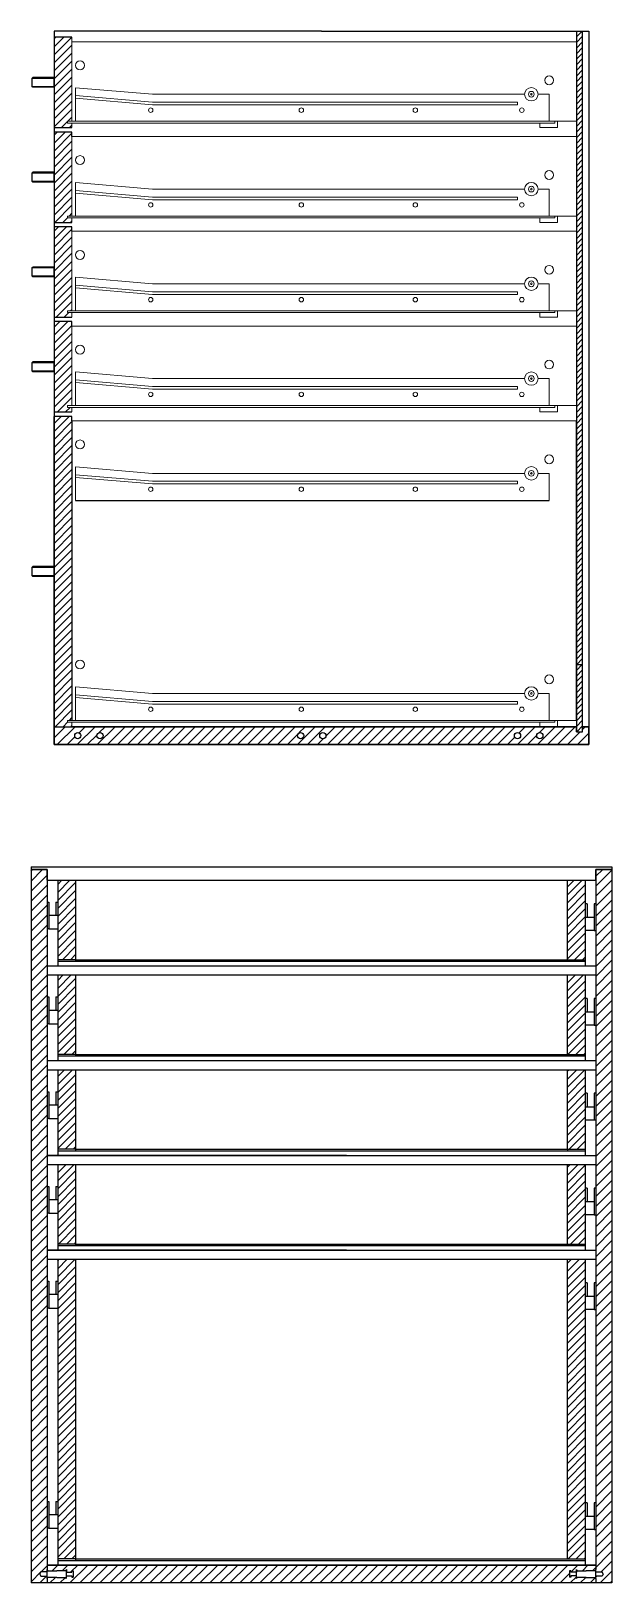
# Model space of a CAD drawing. Header units: millimetres. Extents: x 4413 to 32800, y 1732 to 26183.
# Drawn here: x 17833 to 18485, y 24443 to 26183 of the extents above; entities that cross this region are included whole.
import ezdxf

# ---------------------------------------------------------------- set-up
doc = ezdxf.new("R2010")
doc.units = ezdxf.units.MM
doc.layers.add('Giunzioni', color=3, linetype='Continuous', lineweight=18)
doc.layers.add('Struttura', color=7, linetype='Continuous', lineweight=18)

msp = doc.modelspace()

# ---------------------------------------------------------------- hatches: boundary and pattern name
h = msp.add_hatch()
h.set_pattern_fill('ANSI31', color=8, scale=2)
h.paths.add_polyline_path([(17858.8, 26176.3), (17878.8, 26176.3), (17878.8, 26082.1), (17873.8, 26082.1), (17873.8, 26080.1), (17878.8, 26080.1), (17878.8, 26075.1), (17858.8, 26075.1)])
h.paths.add_polyline_path([(17878.8, 26070.1), (17878.8, 26065.1), (17878.8, 25975.8), (17873.8, 25975.8), (17873.8, 25973.8), (17878.8, 25973.8), (17878.8, 25968.8), (17858.8, 25968.8), (17858.8, 26070.1)])
h.paths.add_polyline_path([(17878.8, 25963.8), (17858.8, 25963.8), (17858.8, 25862.6), (17878.8, 25862.6), (17878.8, 25867.6), (17873.8, 25867.6), (17873.8, 25869.6), (17878.8, 25869.6)])
h.paths.add_polyline_path([(17878.8, 25857.6), (17878.8, 25852.6), (17878.8, 25763.3), (17873.8, 25763.3), (17873.8, 25761.3), (17878.8, 25761.3), (17878.8, 25756.3), (17858.8, 25756.3), (17858.8, 25857.6)])
h.paths.add_polyline_path([(17878.8, 25746.3), (17878.8, 25751.3), (17858.8, 25751.3), (17858.8, 25403.3), (17878.8, 25403.3), (17878.8, 25408.3), (17873.8, 25408.3), (17873.8, 25410.3), (17878.8, 25410.3)])
h = msp.add_hatch()
h.set_pattern_fill('ANSI31', color=8, scale=1.4)
h.paths.add_polyline_path([(18444.8, 26183.3), (18444.8, 25472.6), (18451.8, 25472.6), (18451.8, 26183.3)])
h = msp.add_hatch()
h.set_pattern_fill('ANSI31', color=8, scale=1.4)
h.paths.add_polyline_path([(18451.8, 25472.6), (18444.8, 25472.6), (18444.8, 25397.7), (18451.8, 25397.7)])
h = msp.add_hatch()
h.set_pattern_fill('ANSI31', color=8, scale=2.5)
h.paths.add_polyline_path([(18458.8, 25403.3), (18451.8, 25403.3), (18451.8, 25397.7), (18444.8, 25397.7), (18444.8, 25403.3), (18423.8, 25403.3), (18423.8, 25403.3), (18403.8, 25403.3), (17878.8, 25403.3), (17878.8, 25403.3), (17858.8, 25403.3), (17858.8, 25383.3), (18158.8, 25383.3), (18458.8, 25383.3), (18458.8, 25392.3)])
h.paths.add_polyline_path([(17906.8, 25393.3, -1), (17913.8, 25393.3, -1)], flags=16)
h.paths.add_polyline_path([(17881.8, 25393.3, -1), (17888.8, 25393.3, -1)], flags=16)
h.paths.add_polyline_path([(18138.8, 25393.3, -1), (18131.8, 25393.3, -1)], flags=16)
h.paths.add_polyline_path([(18163.8, 25393.3, -1), (18156.8, 25393.3, -1)], flags=16)
h.paths.add_polyline_path([(18382.3, 25393.3, -1), (18375.3, 25393.3, -1)], flags=16)
h.paths.add_polyline_path([(18407.3, 25393.3, -1), (18400.3, 25393.3, -1)], flags=16)
h = msp.add_hatch()
h.set_pattern_fill('ANSI31', color=8, scale=2.5)
h.paths.add_polyline_path([(17850.8, 25243.3), (17832.8, 25243.3), (17832.8, 24443.3), (17850.8, 24443.3), (17850.8, 24448.3), (17850.8, 24450.8), (17844, 24450.8), (17842.8, 24453.3), (17844, 24455.8), (17850.8, 24455.8), (17850.8, 24458.3)])
h.paths.add_polyline_path([(18484.8, 25243.3), (18466.8, 25243.3), (18466.8, 25231.3), (18466.8, 24458.3), (18466.8, 24455.8), (18473.6, 24455.8), (18474.8, 24453.3), (18473.6, 24450.8), (18466.8, 24450.8), (18466.8, 24448.3), (18466.8, 24443.3), (18484.8, 24443.3)])
h.paths.add_polyline_path([(18437.3, 24456.8), (18438.8, 24456.8), (18438.8, 24455.3), (18444.8, 24455.3), (18444.8, 24455.8), (18444.8, 24458.3), (18445.8, 24457.1), (18455.8, 24457.1), (18465.8, 24457.1), (18466.8, 24458.3), (18466.8, 24463.3), (18158.8, 24463.3), (17850.8, 24463.3), (17850.8, 24458.3), (17851.8, 24457.1), (17861.8, 24457.1), (17871.8, 24457.1), (17872.8, 24458.3), (17872.8, 24455.3), (17878.8, 24455.3), (17878.8, 24456.8), (17880.3, 24456.8), (17880.3, 24449.8), (17878.8, 24449.8), (17878.8, 24451.3), (17872.8, 24451.3), (17872.8, 24450.8), (17872.8, 24448.3), (17871.8, 24449.6), (17861.8, 24449.6), (17851.8, 24449.6), (17850.8, 24448.3), (17850.8, 24443.3), (18158.8, 24443.3), (18466.8, 24443.3), (18466.8, 24448.3), (18465.8, 24449.6), (18455.8, 24449.6), (18445.8, 24449.6), (18444.8, 24448.3), (18444.8, 24451.3), (18438.8, 24451.3), (18438.8, 24449.8), (18437.3, 24449.8)])
h = msp.add_hatch()
h.set_pattern_fill('ANSI31', color=8, scale=2)
h.paths.add_polyline_path([(17882.8, 25231.3), (17862.8, 25231.3), (17862.8, 25142.1), (17882.8, 25142.1)])
h = msp.add_hatch()
h.set_pattern_fill('ANSI31', color=8, scale=2)
h.paths.add_polyline_path([(18454.8, 25231.3), (18434.8, 25231.3), (18434.8, 25142.1), (18454.8, 25142.1)])
h.paths.add_polyline_path([(18454.8, 25125.1), (18434.8, 25125.1), (18434.8, 25035.8), (18454.8, 25035.8)])
h.paths.add_polyline_path([(18454.8, 25018.8), (18434.8, 25018.8), (18434.8, 24929.6), (18454.8, 24929.6)])
h.paths.add_polyline_path([(18454.8, 24912.6), (18434.8, 24912.6), (18434.8, 24823.3), (18454.8, 24823.3)])
h = msp.add_hatch()
h.set_pattern_fill('ANSI31', color=8, scale=2)
h.paths.add_polyline_path([(17862.8, 25035.8), (17862.8, 25125.1), (17882.8, 25125.1), (17882.8, 25035.8)])
h.paths.add_polyline_path([(17862.8, 24929.6), (17862.8, 25018.8), (17882.8, 25018.8), (17882.8, 24929.6)])
h.paths.add_polyline_path([(17882.8, 24912.6), (17862.8, 24912.6), (17862.8, 24823.3), (17882.8, 24823.3)])
h = msp.add_hatch()
h.set_pattern_fill('ANSI31', color=8, scale=2)
h.paths.add_polyline_path([(17882.8, 24806.3), (17862.8, 24806.3), (17862.8, 24559.6), (17862.8, 24470.3), (17882.8, 24470.3), (17882.8, 24559.6)])
h.paths.add_polyline_path([(18454.8, 24806.3), (18434.8, 24806.3), (18434.8, 24470.3), (18454.8, 24470.3)])

# ---------------------------------------------------------------- linework, layer by layer
at = {"color": 1}
for p, q in [((17878.8, 26176.3), (17858.8, 26176.3)), ((17858.8, 26176.3), (17858.8, 26075.1)), ((18444.8, 26183.3), (18444.8, 25472.6)), ((18444.8, 26183.3), (18451.8, 26183.3)), ((18451.8, 25472.6), (18451.8, 26183.3)), ((17858.8, 26075.1), (17878.8, 26075.1)), ((17878.8, 26070.1), (17858.8, 26070.1)), ((17858.8, 26070.1), (17858.8, 25968.8)), ((17858.8, 25968.8), (17878.8, 25968.8)), ((17878.8, 25963.8), (17858.8, 25963.8)), ((17858.8, 25963.8), (17858.8, 25862.6)), ((17858.8, 25862.6), (17878.8, 25862.6)), ((17878.8, 25857.6), (17858.8, 25857.6)), ((17858.8, 25857.6), (17858.8, 25756.3)), ((17858.8, 25756.3), (17878.8, 25756.3)), ((17878.8, 25751.3), (17858.8, 25751.3)), ((17858.8, 25751.3), (17858.8, 25403.3)), ((17878.8, 25746.3), (17878.8, 25751.3)), ((17878.8, 25746.3), (17878.8, 25410.3)), ((18444.8, 25472.6), (18444.8, 25397.7)), ((18451.8, 25472.6), (18444.8, 25472.6)), ((18451.8, 25397.7), (18451.8, 25472.6)), ((17858.8, 25403.3), (17878.8, 25403.3)), ((17858.8, 25403.3), (17858.8, 25383.3)), ((18444.8, 25403.3), (17878.8, 25403.3)), ((18444.8, 25397.7), (18451.8, 25397.7)), ((18458.8, 25403.3), (18451.8, 25403.3)), ((18458.8, 25383.3), (18458.8, 25403.3)), ((17858.8, 25383.3), (18458.8, 25383.3)), ((17850.8, 25243.3), (17832.8, 25243.3)), ((17832.8, 25243.3), (17832.8, 24443.3)), ((17850.8, 25243.3), (17850.8, 24458.3)), ((17862.8, 25231.3), (17862.8, 25135.1)), ((17882.8, 25231.3), (17882.8, 25142.1)), ((18434.8, 25142.1), (18434.8, 25231.3)), ((18454.8, 25231.3), (18454.8, 25135.1)), ((18466.8, 25243.3), (18484.8, 25243.3)), ((18466.8, 25243.3), (18466.8, 24458.3)), ((18484.8, 25243.3), (18484.8, 24443.3)), ((18466.8, 25174.9), (18466.8, 25135.1)), ((17882.8, 25142.1), (17862.8, 25142.1)), ((18434.8, 25142.1), (18454.8, 25142.1)), ((17862.8, 25125.1), (17862.8, 25028.8)), ((17882.8, 25125.1), (17882.8, 25035.8)), ((18434.8, 25035.8), (18434.8, 25125.1)), ((18454.8, 25125.1), (18454.8, 25028.8)), ((18466.8, 25068.6), (18466.8, 25028.8)), ((17882.8, 25035.8), (17862.8, 25035.8)), ((18434.8, 25035.8), (18454.8, 25035.8)), ((17862.8, 25018.8), (17862.8, 24922.6)), ((17882.8, 25018.8), (17882.8, 24929.6)), ((18434.8, 24929.6), (18434.8, 25018.8)), ((18454.8, 25018.8), (18454.8, 24922.6)), ((18466.8, 24962.4), (18466.8, 24922.6)), ((17882.8, 24929.6), (17862.8, 24929.6)), ((18434.8, 24929.6), (18454.8, 24929.6)), ((17862.8, 24912.6), (17862.8, 24816.3)), ((17882.8, 24912.6), (17882.8, 24823.3)), ((18434.8, 24823.3), (18434.8, 24912.6)), ((18454.8, 24912.6), (18454.8, 24816.3)), ((18466.8, 24856.1), (18466.8, 24816.3)), ((17882.8, 24823.3), (17862.8, 24823.3)), ((18434.8, 24823.3), (18454.8, 24823.3)), ((17862.8, 24806.3), (17862.8, 24559.6)), ((17882.8, 24806.3), (17882.8, 24559.6)), ((18434.8, 24470.3), (18434.8, 24806.3)), ((18454.8, 24806.3), (18454.8, 24463.3)), ((17862.8, 24559.6), (17862.8, 24463.3)), ((17882.8, 24559.6), (17882.8, 24470.3)), ((17882.8, 24470.3), (17862.8, 24470.3)), ((18434.8, 24470.3), (18454.8, 24470.3)), ((17850.8, 24448.3), (17850.8, 24443.3)), ((18466.8, 24448.3), (18466.8, 24443.3)), ((17832.8, 24443.3), (17832.8, 24443.3)), ((18484.8, 24443.3), (18484.8, 24443.3))]:
    msp.add_line(p, q, dxfattribs=at)
at = {"color": 7}
for p, q in [((17833.8, 26130.2), (17834.8, 26131.2)), ((17833.8, 26130.2), (17833.8, 26121.2)), ((17834.8, 26120.2), (17833.8, 26121.2)), ((17858.8, 26131.2), (17834.8, 26131.2)), ((17858.8, 26120.2), (17834.8, 26120.2)), ((17858.8, 26120.2), (17858.8, 26131.2)), ((17858.8, 26131.2), (17858.8, 26130.2)), ((17878.8, 26065.1), (17878.8, 26070.1)), ((17833.8, 26023.9), (17834.8, 26024.9)), ((17833.8, 26023.9), (17833.8, 26014.9)), ((17834.8, 26013.9), (17833.8, 26014.9)), ((17858.8, 26024.9), (17834.8, 26024.9)), ((17858.8, 26013.9), (17834.8, 26013.9)), ((17858.8, 26013.9), (17858.8, 26024.9)), ((17858.8, 26024.9), (17858.8, 26023.9)), ((17878.8, 25958.8), (17878.8, 25963.8)), ((17833.8, 25917.7), (17834.8, 25918.7)), ((17833.8, 25917.7), (17833.8, 25908.7)), ((17834.8, 25907.7), (17833.8, 25908.7)), ((17858.8, 25918.7), (17834.8, 25918.7)), ((17858.8, 25907.7), (17858.8, 25918.7)), ((17858.8, 25918.7), (17858.8, 25917.7)), ((17858.8, 25907.7), (17834.8, 25907.7)), ((17878.8, 25852.6), (17878.8, 25857.6)), ((17833.8, 25811.4), (17834.8, 25812.4)), ((17833.8, 25811.4), (17833.8, 25802.4)), ((17858.8, 25812.4), (17834.8, 25812.4)), ((17858.8, 25801.4), (17858.8, 25812.4)), ((17858.8, 25812.4), (17858.8, 25811.4)), ((17834.8, 25801.4), (17833.8, 25802.4)), ((17858.8, 25801.4), (17834.8, 25801.4)), ((17858.8, 25403.3), (17858.8, 25751.3)), ((18444.8, 25410.3), (18444.8, 25746.3)), ((17833.8, 25581.8), (17834.8, 25582.8)), ((17833.8, 25581.8), (17833.8, 25572.8)), ((17858.8, 25582.8), (17834.8, 25582.8)), ((17858.8, 25571.8), (17858.8, 25582.8)), ((17858.8, 25582.8), (17858.8, 25581.8)), ((17834.8, 25571.8), (17833.8, 25572.8)), ((17858.8, 25571.8), (17834.8, 25571.8)), ((18444.8, 25397.7), (18444.8, 25403.3)), ((18444.8, 25397.7), (18451.8, 25397.7)), ((18451.8, 25403.3), (18458.8, 25403.3)), ((18451.8, 25397.7), (18451.8, 25403.3)), ((18458.8, 25403.3), (18458.8, 25392.3)), ((17832.8, 25246.3), (17832.8, 25243.3)), ((17832.8, 25246.3), (18484.8, 25246.3)), ((17832.8, 25243.3), (17850.8, 25243.3)), ((17850.8, 25231.3), (17850.8, 25243.3)), ((17850.8, 25231.3), (18466.8, 25231.3)), ((18484.8, 25243.3), (18466.8, 25243.3)), ((18466.8, 25231.3), (18466.8, 25243.3)), ((18484.8, 25246.3), (18484.8, 25243.3)), ((17850.8, 25135.1), (18466.8, 25135.1)), ((17882.8, 25142.1), (17882.8, 25140.1)), ((18434.8, 25142.1), (18434.8, 25140.1)), ((17850.8, 25125.1), (18466.8, 25125.1)), ((17882.8, 25035.8), (17882.8, 25033.8)), ((18434.8, 25035.8), (18434.8, 25033.8)), ((17850.8, 25018.8), (18466.8, 25018.8)), ((17850.8, 24922.6), (18466.8, 24922.6)), ((17882.8, 24929.6), (17882.8, 24927.6)), ((18434.8, 24929.6), (18434.8, 24927.6)), ((17850.8, 24912.6), (18466.8, 24912.6)), ((17850.8, 24816.3), (18466.8, 24816.3)), ((17850.8, 24816.3), (18466.8, 24816.3)), ((17882.8, 24823.3), (17882.8, 24821.3)), ((18434.8, 24823.3), (18434.8, 24821.3)), ((17850.8, 24806.3), (18466.8, 24806.3)), ((17882.8, 24470.3), (17882.8, 24468.3)), ((17842.8, 24453.3), (17844, 24455.8)), ((17842.8, 24453.3), (17844, 24450.8)), ((17850.8, 24455.8), (17844, 24455.8)), ((17844, 24450.8), (17850.8, 24450.8)), ((17850.8, 24463.3), (18466.8, 24463.3)), ((17850.8, 24455.8), (17850.8, 24458.3)), ((17850.8, 24458.3), (17851.8, 24457.1)), ((17850.8, 24450.8), (17850.8, 24455.8)), ((17850.8, 24448.3), (17850.8, 24450.8)), ((17850.8, 24448.3), (17851.8, 24449.6)), ((17851.8, 24457.1), (17861.8, 24457.1)), ((17861.8, 24449.6), (17851.8, 24449.6)), ((17871.8, 24457.1), (17861.8, 24457.1)), ((17861.8, 24449.6), (17871.8, 24449.6)), ((17872.8, 24458.3), (17871.8, 24457.1)), ((17872.8, 24448.3), (17871.8, 24449.6)), ((17872.8, 24455.8), (17872.8, 24458.3)), ((17872.8, 24458.3), (17872.8, 24455.3)), ((17872.8, 24450.8), (17872.8, 24455.8)), ((17872.8, 24455.3), (17878.8, 24455.3)), ((17872.8, 24448.3), (17872.8, 24451.3)), ((17872.8, 24451.3), (17878.8, 24451.3)), ((17872.8, 24448.3), (17872.8, 24450.8)), ((17878.8, 24455.3), (17878.8, 24456.8)), ((17878.8, 24456.8), (17880.3, 24456.8)), ((17878.8, 24451.3), (17878.8, 24449.8)), ((17878.8, 24449.8), (17880.3, 24449.8)), ((17880.3, 24456.8), (17880.3, 24449.8)), ((18438.8, 24456.8), (18437.3, 24456.8)), ((18437.3, 24456.8), (18437.3, 24449.8)), ((18438.8, 24449.8), (18437.3, 24449.8)), ((18438.8, 24455.3), (18438.8, 24456.8)), ((18444.8, 24455.3), (18438.8, 24455.3)), ((18444.8, 24451.3), (18438.8, 24451.3)), ((18438.8, 24451.3), (18438.8, 24449.8)), ((18444.8, 24455.8), (18444.8, 24458.3)), ((18444.8, 24458.3), (18445.8, 24457.1)), ((18444.8, 24458.3), (18444.8, 24455.3)), ((18444.8, 24450.8), (18444.8, 24455.8)), ((18444.8, 24448.3), (18444.8, 24451.3)), ((18444.8, 24448.3), (18444.8, 24450.8)), ((18444.8, 24448.3), (18445.8, 24449.6)), ((18445.8, 24457.1), (18455.8, 24457.1)), ((18455.8, 24449.6), (18445.8, 24449.6)), ((18465.8, 24457.1), (18455.8, 24457.1)), ((18455.8, 24449.6), (18465.8, 24449.6)), ((18466.8, 24458.3), (18465.8, 24457.1)), ((18466.8, 24448.3), (18465.8, 24449.6)), ((18466.8, 24455.8), (18466.8, 24458.3)), ((18466.8, 24450.8), (18466.8, 24455.8)), ((18466.8, 24455.8), (18473.6, 24455.8)), ((18473.6, 24450.8), (18466.8, 24450.8)), ((18466.8, 24448.3), (18466.8, 24450.8)), ((18474.8, 24453.3), (18473.6, 24455.8)), ((18474.8, 24453.3), (18473.6, 24450.8))]:
    msp.add_line(p, q, dxfattribs=at)
at = {"color": 8}
for p, q in [((17858.8, 26130.2), (17833.8, 26130.2)), ((17833.8, 26121.2), (17858.8, 26121.2)), ((17858.8, 26023.9), (17833.8, 26023.9)), ((17833.8, 26014.9), (17858.8, 26014.9)), ((17858.8, 25917.7), (17833.8, 25917.7)), ((17833.8, 25908.7), (17858.8, 25908.7)), ((17858.8, 25811.4), (17833.8, 25811.4)), ((17833.8, 25802.4), (17858.8, 25802.4)), ((17882.8, 25657.1), (18414.3, 25657.1)), ((17858.8, 25581.8), (17833.8, 25581.8)), ((17833.8, 25572.8), (17858.8, 25572.8))]:
    msp.add_line(p, q, dxfattribs=at)
for p, q in [((17850.8, 25206.6), (17852.8, 25206.6)), ((17852.8, 25206.6), (17852.8, 25176.6)), ((17860.8, 25206.6), (17862.8, 25206.6)), ((17860.8, 25206.6), (17860.8, 25191.6)), ((18456.8, 25204.8), (18454.8, 25204.8)), ((18456.8, 25204.8), (18456.8, 25189.8)), ((18466.8, 25204.8), (18464.8, 25204.8)), ((18464.8, 25204.8), (18464.8, 25174.8)), ((17862.8, 25191.6), (17852.8, 25191.6)), ((18454.8, 25189.8), (18464.8, 25189.8)), ((17852.8, 25176.6), (17850.8, 25176.6)), ((17852.8, 25176.6), (17862.8, 25176.6)), ((18464.8, 25174.8), (18454.8, 25174.8)), ((18464.8, 25174.9), (18466.8, 25174.9)), ((18454.8, 25140.1), (17862.8, 25140.1)), ((17882.8, 25142.1), (18434.8, 25142.1)), ((17850.8, 25100.3), (17852.8, 25100.3)), ((17852.8, 25100.3), (17852.8, 25070.3)), ((17860.8, 25100.3), (17862.8, 25100.3)), ((17860.8, 25100.3), (17860.8, 25085.3)), ((18456.8, 25098.6), (18454.8, 25098.6)), ((18456.8, 25098.6), (18456.8, 25083.6)), ((18466.8, 25098.6), (18464.8, 25098.6)), ((18464.8, 25098.6), (18464.8, 25068.6)), ((17862.8, 25085.3), (17852.8, 25085.3)), ((18454.8, 25083.6), (18464.8, 25083.6)), ((17852.8, 25070.3), (17850.8, 25070.3)), ((17852.8, 25070.3), (17862.8, 25070.3)), ((18464.8, 25068.6), (18454.8, 25068.6)), ((18464.8, 25068.6), (18466.8, 25068.6)), ((18466.8, 25028.8), (17850.8, 25028.8)), ((18454.8, 25033.8), (17862.8, 25033.8)), ((17882.8, 25035.8), (18434.8, 25035.8)), ((17850.8, 24994.1), (17852.8, 24994.1)), ((17852.8, 24994.1), (17852.8, 24964.1)), ((17860.8, 24994.1), (17862.8, 24994.1)), ((17860.8, 24994.1), (17860.8, 24979.1)), ((18456.8, 24992.3), (18454.8, 24992.3)), ((18456.8, 24992.3), (18456.8, 24977.3)), ((18466.8, 24992.3), (18464.8, 24992.3)), ((18464.8, 24992.3), (18464.8, 24962.3)), ((17862.8, 24979.1), (17852.8, 24979.1)), ((18454.8, 24977.3), (18464.8, 24977.3)), ((17852.8, 24964.1), (17850.8, 24964.1)), ((17852.8, 24964.1), (17862.8, 24964.1)), ((18464.8, 24962.3), (18454.8, 24962.3)), ((18464.8, 24962.4), (18466.8, 24962.4)), ((18186.8, 24922.6), (17850.8, 24922.6)), ((17850.8, 24922.6), (18410.8, 24922.6)), ((18454.8, 24927.6), (17862.8, 24927.6)), ((17882.8, 24929.6), (18434.8, 24929.6)), ((17850.8, 24887.8), (17852.8, 24887.8)), ((17852.8, 24887.8), (17852.8, 24857.8)), ((17860.8, 24887.8), (17862.8, 24887.8)), ((17860.8, 24887.8), (17860.8, 24872.8)), ((18456.8, 24886.1), (18454.8, 24886.1)), ((18456.8, 24886.1), (18456.8, 24871.1)), ((18466.8, 24886.1), (18464.8, 24886.1)), ((18464.8, 24886.1), (18464.8, 24856.1)), ((17862.8, 24872.8), (17852.8, 24872.8)), ((18454.8, 24871.1), (18464.8, 24871.1)), ((17852.8, 24857.8), (17850.8, 24857.8)), ((17852.8, 24857.8), (17862.8, 24857.8)), ((18464.8, 24856.1), (18454.8, 24856.1)), ((18464.8, 24856.1), (18466.8, 24856.1)), ((18186.8, 24816.3), (17850.8, 24816.3)), ((17850.8, 24816.3), (18410.8, 24816.3)), ((18454.8, 24821.3), (17862.8, 24821.3)), ((17882.8, 24823.3), (18434.8, 24823.3)), ((17850.8, 24781.6), (17852.8, 24781.6)), ((17852.8, 24781.6), (17852.8, 24751.6)), ((17860.8, 24781.6), (17862.8, 24781.6)), ((17860.8, 24781.6), (17860.8, 24766.6)), ((18456.8, 24779.8), (18454.8, 24779.8)), ((18456.8, 24779.8), (18456.8, 24764.8)), ((18466.8, 24779.8), (18464.8, 24779.8)), ((18464.8, 24779.8), (18464.8, 24749.8)), ((17862.8, 24766.6), (17852.8, 24766.6)), ((18454.8, 24764.8), (18464.8, 24764.8)), ((17852.8, 24751.6), (17850.8, 24751.6)), ((17852.8, 24751.6), (17862.8, 24751.6)), ((18464.8, 24749.8), (18454.8, 24749.8)), ((18464.8, 24749.9), (18466.8, 24749.9)), ((17850.8, 24534.8), (17852.8, 24534.8)), ((17852.8, 24534.8), (17852.8, 24504.8)), ((17860.8, 24534.8), (17862.8, 24534.8)), ((17860.8, 24534.8), (17860.8, 24519.8)), ((17862.8, 24519.8), (17852.8, 24519.8)), ((18456.8, 24533.1), (18454.8, 24533.1)), ((18454.8, 24518.1), (18464.8, 24518.1)), ((18456.8, 24533.1), (18456.8, 24518.1)), ((18466.8, 24533.1), (18464.8, 24533.1)), ((18464.8, 24533.1), (18464.8, 24503.1)), ((17852.8, 24504.8), (17850.8, 24504.8)), ((17852.8, 24504.8), (17862.8, 24504.8)), ((18464.8, 24503.1), (18454.8, 24503.1)), ((18464.8, 24503.1), (18466.8, 24503.1)), ((18454.8, 24468.3), (17862.8, 24468.3)), ((17882.8, 24470.3), (18434.8, 24470.3)), ((18186.8, 24463.3), (17850.8, 24463.3)), ((17850.8, 24463.3), (18410.8, 24463.3))]:
    msp.add_line(p, q)
at = {"color": 9}
for points in [[(18158.8, 26183.3), (17858.8, 26183.3), (17858.8, 25383.3), (18158.8, 25383.3)], [(18158.8, 26183.3), (18444.8, 26183.3)], [(18451.8, 26183.3), (18458.8, 26183.3), (18458.8, 25383.3), (18158.8, 25383.3)]]:
    msp.add_lwpolyline(points, dxfattribs=at)
at = {"color": 7}
msp.add_lwpolyline([(18458.8, 25392.3), (18458.8, 25383.3), (17858.8, 25383.3), (17858.8, 25403.3), (18444.8, 25403.3)], dxfattribs=at)
at = {"color": 1}
for points in [[(18466.8, 24463.3), (18158.8, 24463.3), (17850.8, 24463.3)], [(18484.8, 24443.3), (18158.8, 24443.3), (17832.8, 24443.3)]]:
    msp.add_lwpolyline(points, dxfattribs=at)
at = {"color": 8}
for centre in [(17885.3, 25393.3), (17910.3, 25393.3), (18135.3, 25393.3), (18160.3, 25393.3), (18378.8, 25393.3), (18403.8, 25393.3)]:
    msp.add_circle(centre, 3.5, dxfattribs=at)
at = {"layer": 'Giunzioni', "color": 8}
for p, q in [((17882.8, 26119.8), (17882.8, 26082.1)), ((17969.1, 26112.4), (17882.8, 26119.8)), ((17969.1, 26103.5), (17882.8, 26110.9)), ((17882.8, 26107.9), (17969.1, 26100.5)), ((17969.1, 26112.4), (18386.8, 26112.4)), ((17969.1, 26103.5), (18363.3, 26103.5)), ((18378.9, 26100.5), (17969.1, 26100.5)), ((18378.9, 26103.5), (18363.3, 26103.5)), ((18378.9, 26100.5), (18378.9, 26103.5)), ((18401.8, 26112.4), (18414.3, 26112.4)), ((18414.3, 26112.4), (18414.3, 26082.1)), ((17882.8, 26013.6), (17882.8, 25975.8)), ((17969.1, 26006.1), (17882.8, 26013.6)), ((17969.1, 25997.2), (17882.8, 26004.6)), ((17882.8, 26001.7), (17969.1, 25994.2)), ((17969.1, 26006.1), (18386.8, 26006.1)), ((17969.1, 25997.2), (18363.3, 25997.2)), ((18378.9, 25997.2), (18363.3, 25997.2)), ((18378.9, 25994.2), (18378.9, 25997.2)), ((18401.8, 26006.1), (18414.3, 26006.1)), ((18414.3, 26006.1), (18414.3, 25975.8)), ((18378.9, 25994.2), (17969.1, 25994.2)), ((17882.8, 25907.3), (17882.8, 25869.6)), ((17969.1, 25899.9), (17882.8, 25907.3)), ((17969.1, 25891), (17882.8, 25898.4)), ((17882.8, 25895.4), (17969.1, 25888)), ((17969.1, 25899.9), (18386.8, 25899.9)), ((18401.8, 25899.9), (18414.3, 25899.9)), ((18414.3, 25899.9), (18414.3, 25869.6)), ((17969.1, 25891), (18363.3, 25891)), ((18378.9, 25888), (17969.1, 25888)), ((18378.9, 25891), (18363.3, 25891)), ((18378.9, 25888), (18378.9, 25891)), ((17882.8, 25801.1), (17882.8, 25763.3)), ((17969.1, 25793.6), (17882.8, 25801.1)), ((17969.1, 25784.7), (17882.8, 25792.1)), ((17882.8, 25789.2), (17969.1, 25781.7)), ((17969.1, 25793.6), (18386.8, 25793.6)), ((18401.8, 25793.6), (18414.3, 25793.6)), ((18414.3, 25793.6), (18414.3, 25763.3)), ((17969.1, 25784.7), (18363.3, 25784.7)), ((18378.9, 25781.7), (17969.1, 25781.7)), ((18378.9, 25784.7), (18363.3, 25784.7)), ((18378.9, 25781.7), (18378.9, 25784.7)), ((17882.8, 25694.8), (17882.8, 25657.1)), ((17969.1, 25687.4), (17882.8, 25694.8)), ((17969.1, 25678.5), (17882.8, 25685.9)), ((17882.8, 25682.9), (17969.1, 25675.5)), ((17969.1, 25687.4), (18386.8, 25687.4)), ((18401.8, 25687.4), (18414.3, 25687.4)), ((18414.3, 25687.4), (18414.3, 25657.1)), ((17969.1, 25678.5), (18363.3, 25678.5)), ((18378.9, 25675.5), (17969.1, 25675.5)), ((18378.9, 25678.5), (18363.3, 25678.5)), ((18378.9, 25675.5), (18378.9, 25678.5)), ((17882.8, 25448.1), (17882.8, 25410.3)), ((17969.1, 25440.6), (17882.8, 25448.1)), ((17969.1, 25431.7), (17882.8, 25439.1)), ((17969.1, 25440.6), (18386.8, 25440.6)), ((18401.8, 25440.6), (18414.3, 25440.6)), ((18414.3, 25440.6), (18414.3, 25410.3)), ((17882.8, 25436.2), (17969.1, 25428.7)), ((17969.1, 25431.7), (18363.3, 25431.7)), ((18378.9, 25428.7), (17969.1, 25428.7)), ((18378.9, 25431.7), (18363.3, 25431.7)), ((18378.9, 25428.7), (18378.9, 25431.7))]:
    msp.add_line(p, q, dxfattribs=at)
for centre, radius in [((17887.8, 26144.8), 5), ((18394.3, 26112.4), 7.5), ((18414.3, 26128.1), 5), ((18394.3, 26112.4), 3.21), ((18394.3, 26112.4), 0.933), ((17967.2, 26094.6), 2.48), ((18136.2, 26094.6), 2.48), ((18264.1, 26094.6), 2.48), ((18383.6, 26094.6), 2.48), ((17887.8, 26038.6), 5), ((18394.3, 26006.1), 7.5), ((18414.3, 26021.9), 5), ((18394.3, 26006.1), 3.21), ((18394.3, 26006.1), 0.933), ((17967.2, 25988.4), 2.48), ((18136.2, 25988.4), 2.48), ((18264.1, 25988.4), 2.48), ((18383.6, 25988.4), 2.48), ((17887.8, 25932.3), 5), ((18414.3, 25915.6), 5), ((18394.3, 25899.9), 7.5), ((18394.3, 25899.9), 3.21), ((18394.3, 25899.9), 0.933), ((17967.2, 25882.1), 2.48), ((18136.2, 25882.1), 2.48), ((18264.1, 25882.1), 2.48), ((18383.6, 25882.1), 2.48), ((17887.8, 25826.1), 5), ((18414.3, 25809.4), 5), ((18394.3, 25793.6), 7.5), ((18394.3, 25793.6), 3.21), ((18394.3, 25793.6), 0.933), ((17967.2, 25775.9), 2.48), ((18136.2, 25775.9), 2.48), ((18264.1, 25775.9), 2.48), ((18383.6, 25775.9), 2.48), ((17887.8, 25719.8), 5), ((18414.3, 25703.1), 5), ((18394.3, 25687.4), 7.5), ((18394.3, 25687.4), 3.21), ((18394.3, 25687.4), 0.933), ((17967.2, 25669.6), 2.48), ((18136.2, 25669.6), 2.48), ((18264.1, 25669.6), 2.48), ((18383.6, 25669.6), 2.48), ((17887.8, 25473.1), 5), ((18414.3, 25456.4), 5), ((18394.3, 25440.6), 7.5), ((18394.3, 25440.6), 3.21), ((18394.3, 25440.6), 0.933), ((17967.2, 25422.9), 2.48), ((18136.2, 25422.9), 2.48), ((18264.1, 25422.9), 2.48), ((18383.6, 25422.9), 2.48)]:
    msp.add_circle(centre, radius, dxfattribs=at)
at = {"layer": 'Struttura'}
for p, q in [((17858.8, 26075.1), (17858.8, 26176.3)), ((17878.8, 26171.3), (18444.8, 26171.3)), ((18444.8, 26171.3), (18444.8, 26082.1)), ((17858.8, 25968.8), (17858.8, 26070.1)), ((18444.8, 26082.1), (17873.8, 26082.1)), ((17873.8, 26080.1), (17873.8, 26082.1)), ((18420.8, 26080.1), (17873.8, 26080.1)), ((18403.8, 26075.1), (18403.8, 26080.1)), ((18423.8, 26075.1), (18403.8, 26075.1)), ((18420.8, 26080.1), (18420.8, 26082.1)), ((18423.8, 26075.1), (18423.8, 26082.1)), ((17878.8, 26065.1), (18444.8, 26065.1)), ((18444.8, 26065.1), (18444.8, 25975.8)), ((17858.8, 25862.6), (17858.8, 25963.8)), ((18444.8, 25975.8), (17873.8, 25975.8)), ((17873.8, 25973.8), (17873.8, 25975.8)), ((18420.8, 25973.8), (17873.8, 25973.8)), ((18403.8, 25968.8), (18403.8, 25973.8)), ((18423.8, 25968.8), (18403.8, 25968.8)), ((18420.8, 25973.8), (18420.8, 25975.8)), ((18423.8, 25968.8), (18423.8, 25975.8)), ((17878.8, 25958.8), (18444.8, 25958.8)), ((18444.8, 25958.8), (18444.8, 25869.6)), ((17858.8, 25756.3), (17858.8, 25857.6)), ((18444.8, 25869.6), (17873.8, 25869.6)), ((17873.8, 25867.6), (17873.8, 25869.6)), ((18420.8, 25867.6), (17873.8, 25867.6)), ((18403.8, 25862.6), (18403.8, 25867.6)), ((18423.8, 25862.6), (18403.8, 25862.6)), ((18420.8, 25867.6), (18420.8, 25869.6)), ((18423.8, 25862.6), (18423.8, 25869.6)), ((17878.8, 25852.6), (18444.8, 25852.6)), ((18444.8, 25852.6), (18444.8, 25763.3)), ((18444.8, 25763.3), (17873.8, 25763.3)), ((17873.8, 25761.3), (17873.8, 25763.3)), ((18420.8, 25761.3), (17873.8, 25761.3)), ((18403.8, 25756.3), (18403.8, 25761.3)), ((18423.8, 25756.3), (18403.8, 25756.3)), ((18420.8, 25761.3), (18420.8, 25763.3)), ((18423.8, 25756.3), (18423.8, 25763.3)), ((17878.8, 25746.3), (18444.8, 25746.3)), ((18444.8, 25410.3), (17873.8, 25410.3)), ((17873.8, 25408.3), (17873.8, 25410.3)), ((18420.8, 25408.3), (17873.8, 25408.3)), ((18403.8, 25403.3), (18403.8, 25408.3)), ((18420.8, 25408.3), (18420.8, 25410.3)), ((18423.8, 25403.3), (18423.8, 25410.3)), ((18423.8, 25403.3), (18403.8, 25403.3))]:
    msp.add_line(p, q, dxfattribs=at)
at = {"layer": 'Struttura', "color": 1}
for p, q in [((17878.8, 26082.1), (17878.8, 26176.3)), ((17878.8, 26075.1), (17878.8, 26080.1)), ((17878.8, 25975.8), (17878.8, 26070.1)), ((17878.8, 25968.8), (17878.8, 25973.8)), ((17878.8, 25869.6), (17878.8, 25963.8)), ((17878.8, 25862.6), (17878.8, 25867.6)), ((17878.8, 25763.3), (17878.8, 25857.6)), ((17878.8, 25756.3), (17878.8, 25761.3)), ((17878.8, 25403.3), (17878.8, 25408.3))]:
    msp.add_line(p, q, dxfattribs=at)

doc.saveas('drawing.dxf')
